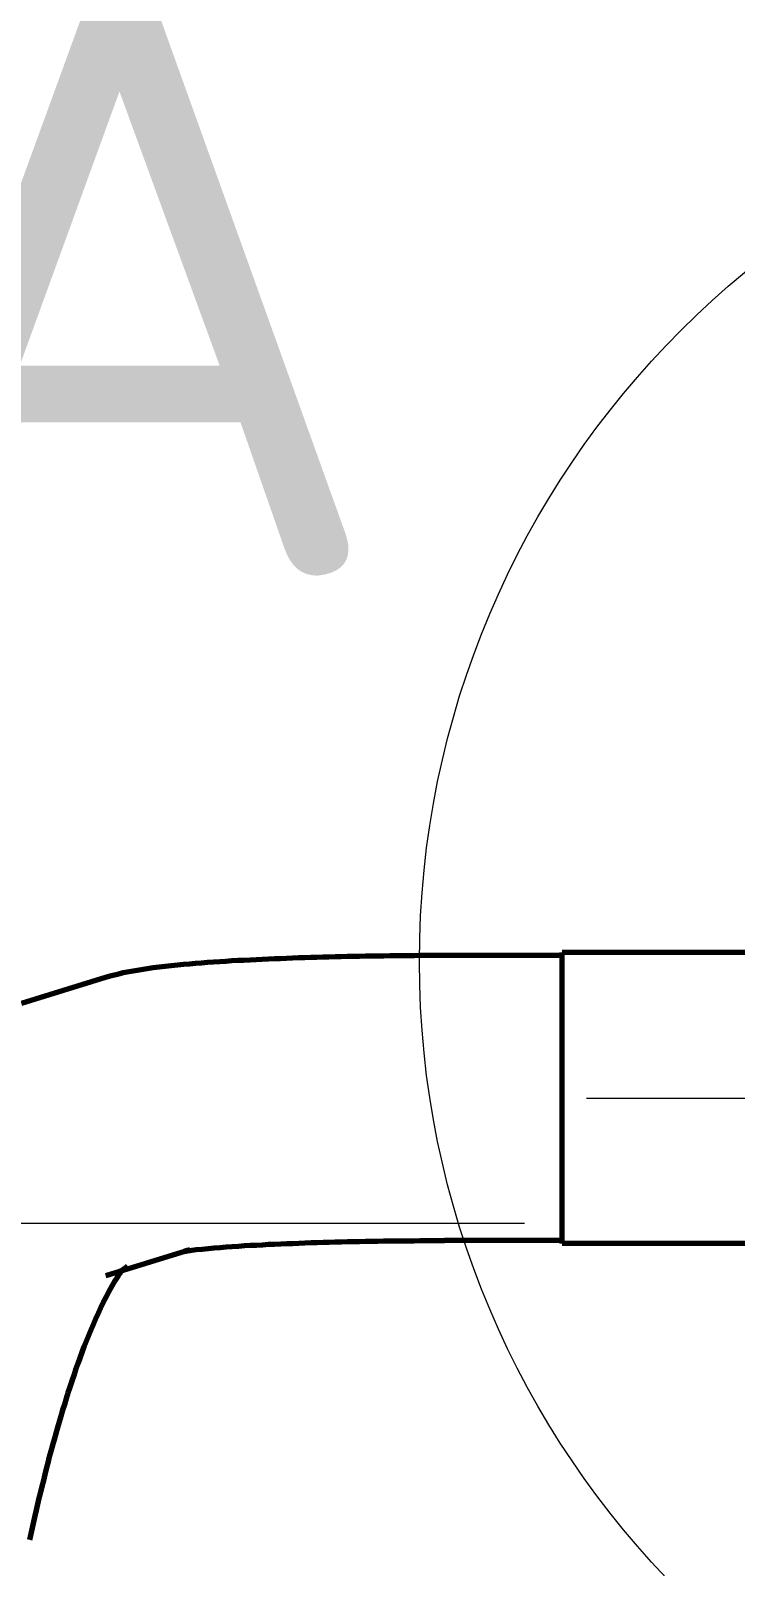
# Model space of a CAD drawing. Header units: millimetres. Extents: x 0 to 2208, y 0 to 420.
# Drawn here: x 81.91 to 87.72, y 213.62 to 226.29 of the extents above; entities that cross this region are included whole.
import ezdxf
from ezdxf.enums import TextEntityAlignment as Align

# ---------------------------------------------------------------- set-up
doc = ezdxf.new("R2010")
doc.units = ezdxf.units.MM
doc.linetypes.add('IRAM-E-TRAZOS', pattern=[5, 4, -1])
doc.linetypes.add('IRAM-F-TRAZO-PUNTO', pattern=[20, 15, -2, 1, -2])
for name, color, linetype, lineweight in [('01-VISIBLE', 7, 'CONTINUOUS', 70), ('02-OCULTA', 4, 'IRAM-E-TRAZOS', 35), ('03-EJE', 1, 'IRAM-F-TRAZO-PUNTO', 18), ('04-COTA', 3, 'CONTINUOUS', 18), ('06-TEXTO', 7, 'CONTINUOUS', 25), ('08-FINA', 5, 'CONTINUOUS', 18)]:
    doc.layers.add(name, color=color, linetype=linetype, lineweight=lineweight)
doc.styles.add('ISO3098', font='isocpeur.ttf')
doc.dimstyles.new('FLAMA-IRAM', dxfattribs={"dimtxt": 3.5, "dimasz": 3.5, "dimexe": 2, "dimexo": 1.5, "dimgap": 1, "dimtad": 1, "dimdec": 1, "dimtxsty": 'ISO3098', "dimblk": 'IRAM_FLECHA', "dimblk1": 'IRAM_FLECHA', "dimblk2": 'IRAM_FLECHA', "dimcen": 2.5, "dimclrd": 256, "dimclre": 256, "dimclrt": 256, "dimazin": 3, "dimtfac": 1, "dimtmove": 0, "dimatfit": 3, "dimlwd": 18, "dimlwe": 18})

# ---------------------------------------------------------------- blocks, each defined once
blk = doc.blocks.new('IRAM_FLECHA')
blk.add_solid([(0, 0), (-1, 0.125), (-1, -0.125)])

msp = doc.modelspace()

# ---------------------------------------------------------------- linework, layer by layer
at = {"layer": '01-VISIBLE'}
for p, q in [((86.294, 218.661), (85.323, 218.661)), ((87.894, 218.686), (86.294, 218.686)), ((82.529, 218.48), (81.836, 218.265)), ((83.19, 216.224), (82.53, 216.02)), ((86.294, 216.311), (85.323, 216.311)), ((87.894, 216.286), (86.294, 216.286))]:
    msp.add_line(p, q, dxfattribs=at)
for points in [[(85.323, 218.661), (85.273, 218.661), (85.223, 218.661), (85.173, 218.661), (85.123, 218.661), (85.073, 218.66), (85.022, 218.66), (84.972, 218.66), (84.922, 218.659), (84.872, 218.659), (84.822, 218.658), (84.772, 218.657), (84.722, 218.656), (84.672, 218.656), (84.622, 218.655), (84.572, 218.654), (84.521, 218.653), (84.471, 218.652), (84.421, 218.651), (84.371, 218.649), (84.321, 218.648), (84.271, 218.647), (84.221, 218.645), (84.171, 218.643), (84.121, 218.642), (84.071, 218.64), (84.021, 218.638), (83.971, 218.636), (83.921, 218.634), (83.871, 218.632), (83.821, 218.63), (83.77, 218.627), (83.72, 218.625), (83.67, 218.622), (83.62, 218.62), (83.57, 218.617), (83.52, 218.614), (83.47, 218.61), (83.42, 218.607), (83.37, 218.604), (83.32, 218.6), (83.271, 218.596), (83.221, 218.592), (83.171, 218.587), (83.121, 218.582), (83.071, 218.577), (83.021, 218.572), (82.971, 218.566), (82.922, 218.56), (82.872, 218.553), (82.823, 218.545), (82.773, 218.537), (82.724, 218.528), (82.675, 218.518), (82.626, 218.506), (82.578, 218.494), (82.529, 218.48)], [(86.294, 216.286), (86.294, 216.336), (86.294, 216.386), (86.294, 216.436), (86.294, 216.486), (86.294, 216.536), (86.294, 216.586), (86.294, 216.636), (86.294, 216.686), (86.294, 216.736), (86.294, 216.786), (86.294, 216.836), (86.294, 216.886), (86.294, 216.936), (86.294, 216.986), (86.294, 217.036), (86.294, 217.086), (86.294, 217.136), (86.294, 217.186), (86.294, 217.236), (86.294, 217.286), (86.294, 217.336), (86.294, 217.386), (86.294, 217.436), (86.294, 217.486), (86.294, 217.536), (86.294, 217.586), (86.294, 217.636), (86.294, 217.686), (86.294, 217.736), (86.294, 217.786), (86.294, 217.836), (86.294, 217.886), (86.294, 217.936), (86.294, 217.986), (86.294, 218.036), (86.294, 218.086), (86.294, 218.136), (86.294, 218.186), (86.294, 218.236), (86.294, 218.286), (86.294, 218.336), (86.294, 218.386), (86.294, 218.436), (86.294, 218.486), (86.294, 218.536), (86.294, 218.586), (86.294, 218.636), (86.294, 218.686)], [(83.176, 216.222), (83.225, 216.229), (83.275, 216.236), (83.325, 216.241), (83.374, 216.246), (83.424, 216.25), (83.474, 216.255), (83.524, 216.258), (83.574, 216.262), (83.624, 216.265), (83.674, 216.269), (83.723, 216.272), (83.773, 216.274), (83.823, 216.277), (83.873, 216.28), (83.923, 216.282), (83.973, 216.284), (84.023, 216.286), (84.073, 216.288), (84.123, 216.29), (84.173, 216.292), (84.223, 216.294), (84.273, 216.296), (84.323, 216.297), (84.373, 216.298), (84.423, 216.3), (84.473, 216.301), (84.523, 216.302), (84.573, 216.303), (84.623, 216.304), (84.673, 216.305), (84.723, 216.306), (84.773, 216.307), (84.823, 216.308), (84.873, 216.308), (84.923, 216.309), (84.973, 216.309), (85.023, 216.31), (85.073, 216.31), (85.123, 216.311), (85.173, 216.311), (85.223, 216.311), (85.273, 216.311), (85.323, 216.311)], [(83.224, 216.234), (83.216, 216.232), (83.208, 216.23), (83.2, 216.228), (83.192, 216.225), (83.184, 216.223), (83.176, 216.222)], [(82.662, 216.061), (82.633, 216.02), (82.606, 215.978), (82.581, 215.934), (82.556, 215.891), (82.533, 215.846), (82.51, 215.802), (82.488, 215.757), (82.467, 215.711), (82.446, 215.666), (82.426, 215.62), (82.407, 215.574), (82.388, 215.527), (82.369, 215.481), (82.351, 215.434), (82.333, 215.387), (82.316, 215.34), (82.299, 215.293), (82.282, 215.246), (82.266, 215.198), (82.25, 215.151), (82.234, 215.103), (82.219, 215.056), (82.203, 215.008), (82.189, 214.96), (82.174, 214.912), (82.16, 214.864), (82.145, 214.816), (82.132, 214.768), (82.118, 214.72), (82.104, 214.671), (82.091, 214.623), (82.078, 214.575), (82.065, 214.526), (82.053, 214.478), (82.04, 214.429), (82.028, 214.381), (82.016, 214.332), (82.004, 214.283), (81.992, 214.235), (81.98, 214.186), (81.969, 214.137), (81.958, 214.088), (81.946, 214.04), (81.935, 213.991), (81.925, 213.942), (81.914, 213.893), (81.903, 213.844)]]:
    msp.add_lwpolyline(points, dxfattribs=at)
at = {"layer": '02-OCULTA'}
msp.add_line((83.224, 216.234), (83.19, 216.224), dxfattribs=at)
for points in [[(86.294, 218.686), (86.294, 218.636), (86.294, 218.586), (86.294, 218.536), (86.294, 218.486), (86.294, 218.436), (86.294, 218.386), (86.294, 218.336), (86.294, 218.286), (86.294, 218.236), (86.294, 218.186), (86.294, 218.136), (86.294, 218.086), (86.294, 218.036), (86.294, 217.986), (86.294, 217.936), (86.294, 217.886), (86.294, 217.836), (86.294, 217.786), (86.294, 217.736), (86.294, 217.686), (86.294, 217.636), (86.294, 217.586), (86.294, 217.536), (86.294, 217.486), (86.294, 217.436), (86.294, 217.386), (86.294, 217.336), (86.294, 217.286), (86.294, 217.236), (86.294, 217.186), (86.294, 217.136), (86.294, 217.086), (86.294, 217.036), (86.294, 216.986), (86.294, 216.936), (86.294, 216.886), (86.294, 216.836), (86.294, 216.786), (86.294, 216.736), (86.294, 216.686), (86.294, 216.636), (86.294, 216.586), (86.294, 216.536), (86.294, 216.486), (86.294, 216.436), (86.294, 216.386), (86.294, 216.336), (86.294, 216.286)], [(86.294, 216.311), (86.294, 216.361), (86.294, 216.411), (86.294, 216.461), (86.294, 216.511), (86.294, 216.561), (86.294, 216.611), (86.294, 216.661), (86.294, 216.711), (86.294, 216.761), (86.294, 216.811), (86.294, 216.861), (86.294, 216.911), (86.294, 216.961), (86.294, 217.011), (86.294, 217.061), (86.294, 217.111), (86.294, 217.161), (86.294, 217.211), (86.294, 217.261), (86.294, 217.311), (86.294, 217.361), (86.294, 217.411), (86.294, 217.461), (86.294, 217.511), (86.294, 217.561), (86.294, 217.611), (86.294, 217.661), (86.294, 217.711), (86.294, 217.761), (86.294, 217.811), (86.294, 217.861), (86.294, 217.911), (86.294, 217.961), (86.294, 218.011), (86.294, 218.061), (86.294, 218.111), (86.294, 218.161), (86.294, 218.211), (86.294, 218.261), (86.294, 218.311), (86.294, 218.361), (86.294, 218.411), (86.294, 218.461), (86.294, 218.511), (86.294, 218.561), (86.294, 218.611), (86.294, 218.661)], [(86.294, 218.661), (86.294, 218.611), (86.294, 218.561), (86.294, 218.511), (86.294, 218.461), (86.294, 218.411), (86.294, 218.361), (86.294, 218.311), (86.294, 218.261), (86.294, 218.211), (86.294, 218.161), (86.294, 218.111), (86.294, 218.061), (86.294, 218.011), (86.294, 217.961), (86.294, 217.911), (86.294, 217.861), (86.294, 217.811), (86.294, 217.761), (86.294, 217.711), (86.294, 217.661), (86.294, 217.611), (86.294, 217.561), (86.294, 217.511), (86.294, 217.461), (86.294, 217.411), (86.294, 217.361), (86.294, 217.311), (86.294, 217.261), (86.294, 217.211), (86.294, 217.161), (86.294, 217.111), (86.294, 217.061), (86.294, 217.011), (86.294, 216.961), (86.294, 216.911), (86.294, 216.861), (86.294, 216.811), (86.294, 216.761), (86.294, 216.711), (86.294, 216.661), (86.294, 216.611), (86.294, 216.561), (86.294, 216.511), (86.294, 216.461), (86.294, 216.411), (86.294, 216.361), (86.294, 216.311)], [(82.53, 216.02), (82.561, 216.03), (82.591, 216.042), (82.62, 216.056), (82.648, 216.071), (82.675, 216.088), (82.701, 216.108)], [(82.701, 216.108), (82.694, 216.101), (82.687, 216.093), (82.681, 216.085), (82.674, 216.077), (82.668, 216.069), (82.662, 216.061)]]:
    msp.add_lwpolyline(points, dxfattribs=at)
at = {"layer": '03-EJE'}
msp.add_line((86.494, 217.486), (92.584, 217.486), dxfattribs=at)
at = {"layer": '08-FINA'}
msp.add_circle((92.484, 218.612), 7.367, dxfattribs=at)

# ---------------------------------------------------------------- texts
at = {"layer": '06-TEXTO', "style": 'ISO3098'}
msp.add_text('A', height=5, dxfattribs=at).set_placement((82.64, 224.295), align=Align.MIDDLE_CENTER)

# ---------------------------------------------------------------- dimensions: what is measured, and where the dimension line sits
at = {"layer": '04-COTA'}
msp.add_linear_dim(base=(55.4841, 143.7659), p1=(76.6591, 143.7659), p2=(87.4841, 216.4511), angle=90, dimstyle='FLAMA-IRAM', override={"dimlfac": 10}, dxfattribs=at).render()

doc.saveas('drawing.dxf')
